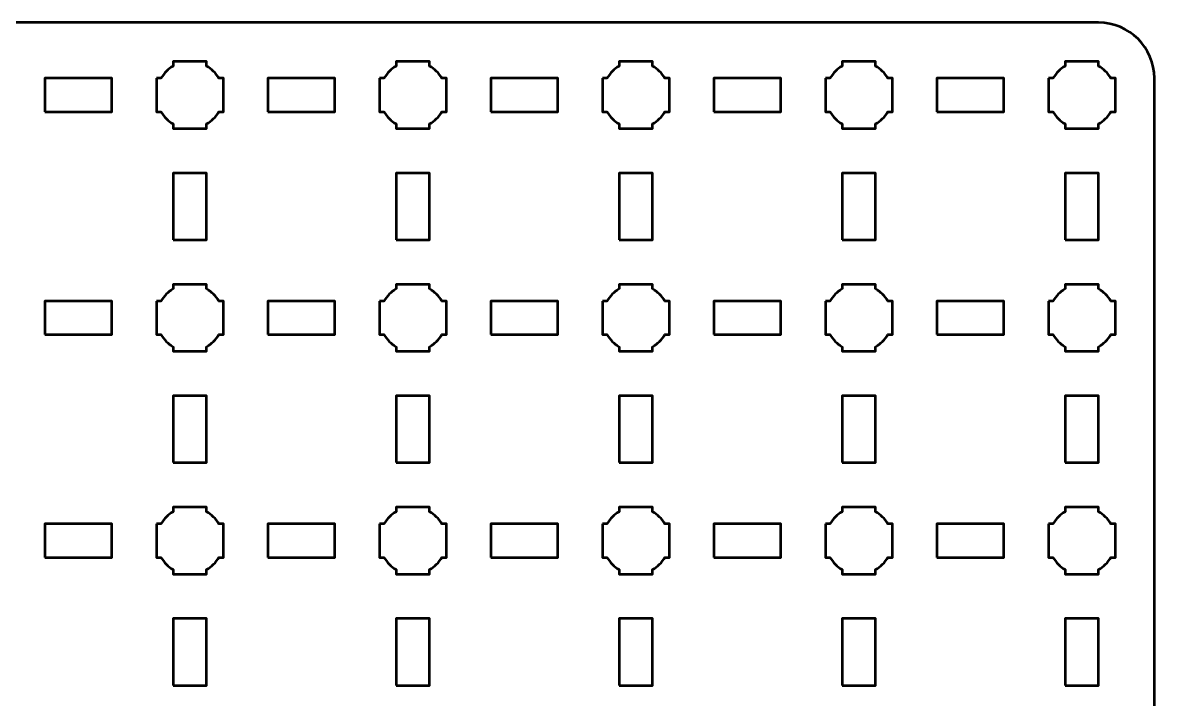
# Model space of a CAD drawing. Header units: centimetres. Extents: x -30.1 to 9.2, y -39.5 to 9.8.
# Drawn here: x -1 to 9.15, y 3.73 to 9.8 of the extents above; entities that cross this region are included whole.
import ezdxf

# ---------------------------------------------------------------- set-up
doc = ezdxf.new("R2010")
doc.units = ezdxf.units.CM
doc.header["$MEASUREMENT"] = 0
doc.layers.add('Layer 1', color=7, linetype='Continuous')

msp = doc.modelspace()

# ---------------------------------------------------------------- linework, layer by layer
at = {"layer": 'Layer 1', "lineweight": 53}
for points in [[(-0.8, 9), (-0.2, 9), (-0.2, 9.3), (-0.8, 9.3), (-0.8, 9)], [(1.2, 9), (1.8, 9), (1.8, 9.3), (1.2, 9.3), (1.2, 9)], [(3.2, 9), (3.8, 9), (3.8, 9.3), (3.2, 9.3), (3.2, 9)], [(5.2, 9), (5.8, 9), (5.8, 9.3), (5.2, 9.3), (5.2, 9)], [(7.2, 9), (7.8, 9), (7.8, 9.3), (7.2, 9.3), (7.2, 9)], [(0.35, 7.85), (0.65, 7.85), (0.65, 8.45), (0.35, 8.45), (0.35, 7.85)], [(2.35, 7.85), (2.65, 7.85), (2.65, 8.45), (2.35, 8.45), (2.35, 7.85)], [(4.35, 7.85), (4.65, 7.85), (4.65, 8.45), (4.35, 8.45), (4.35, 7.85)], [(6.35, 7.85), (6.65, 7.85), (6.65, 8.45), (6.35, 8.45), (6.35, 7.85)], [(8.35, 7.85), (8.65, 7.85), (8.65, 8.45), (8.35, 8.45), (8.35, 7.85)], [(-0.8, 7), (-0.2, 7), (-0.2, 7.3), (-0.8, 7.3), (-0.8, 7)], [(1.2, 7), (1.8, 7), (1.8, 7.3), (1.2, 7.3), (1.2, 7)], [(3.2, 7), (3.8, 7), (3.8, 7.3), (3.2, 7.3), (3.2, 7)], [(5.2, 7), (5.8, 7), (5.8, 7.3), (5.2, 7.3), (5.2, 7)], [(7.2, 7), (7.8, 7), (7.8, 7.3), (7.2, 7.3), (7.2, 7)], [(0.35, 5.85), (0.65, 5.85), (0.65, 6.45), (0.35, 6.45), (0.35, 5.85)], [(2.35, 5.85), (2.65, 5.85), (2.65, 6.45), (2.35, 6.45), (2.35, 5.85)], [(4.35, 5.85), (4.65, 5.85), (4.65, 6.45), (4.35, 6.45), (4.35, 5.85)], [(6.35, 5.85), (6.65, 5.85), (6.65, 6.45), (6.35, 6.45), (6.35, 5.85)], [(8.35, 5.85), (8.65, 5.85), (8.65, 6.45), (8.35, 6.45), (8.35, 5.85)], [(-0.8, 5), (-0.2, 5), (-0.2, 5.3), (-0.8, 5.3), (-0.8, 5)], [(1.2, 5), (1.8, 5), (1.8, 5.3), (1.2, 5.3), (1.2, 5)], [(3.2, 5), (3.8, 5), (3.8, 5.3), (3.2, 5.3), (3.2, 5)], [(5.2, 5), (5.8, 5), (5.8, 5.3), (5.2, 5.3), (5.2, 5)], [(7.2, 5), (7.8, 5), (7.8, 5.3), (7.2, 5.3), (7.2, 5)], [(0.35, 3.85), (0.65, 3.85), (0.65, 4.45), (0.35, 4.45), (0.35, 3.85)], [(2.35, 3.85), (2.65, 3.85), (2.65, 4.45), (2.35, 4.45), (2.35, 3.85)], [(4.35, 3.85), (4.65, 3.85), (4.65, 4.45), (4.35, 4.45), (4.35, 3.85)], [(6.35, 3.85), (6.65, 3.85), (6.65, 4.45), (6.35, 4.45), (6.35, 3.85)], [(8.35, 3.85), (8.65, 3.85), (8.65, 4.45), (8.35, 4.45), (8.35, 3.85)]]:
    msp.add_lwpolyline(points, close=True, dxfattribs=at)
for points, knots in [([(-30.15, -39), (-30.15, -39), (-30.15, 9.3), (-30.15, 9.3), (-30.15, 9.3), (-30.15, 9.57609), (-29.92609, 9.8), (-29.65, 9.8), (-29.65, 9.8), (-29.65, 9.8), (8.65, 9.8), (8.65, 9.8), (8.65, 9.8), (8.92609, 9.8), (9.15, 9.57609), (9.15, 9.3), (9.15, 9.3), (9.15, 9.3), (9.15, -39), (9.15, -39), (9.15, -39), (9.15, -39.27609), (8.92609, -39.5), (8.65, -39.5), (8.65, -39.5), (8.65, -39.5), (-29.65, -39.5), (-29.65, -39.5), (-29.65, -39.5), (-29.92609, -39.5), (-30.15, -39.27609), (-30.15, -39)], [0, 0, 0, 0, 0.125, 0.125, 0.125, 0.125, 0.25, 0.25, 0.25, 0.25, 0.375, 0.375, 0.375, 0.375, 0.5, 0.5, 0.5, 0.5, 0.625, 0.625, 0.625, 0.625, 0.75, 0.75, 0.75, 0.75, 0.875, 0.875, 0.875, 0.875, 1, 1, 1, 1]), ([(0.2, 9.3), (0.2, 9.3), (0.24015, 9.3), (0.24015, 9.3), (0.24015, 9.3), (0.2665, 9.34553), (0.30447, 9.3835), (0.35, 9.40985), (0.35, 9.40985), (0.35, 9.40985), (0.35, 9.45), (0.35, 9.45), (0.35, 9.45), (0.35, 9.45), (0.5, 9.45), (0.5, 9.45), (0.5, 9.45), (0.5, 9.45), (0.65, 9.45), (0.65, 9.45), (0.65, 9.45), (0.65, 9.45), (0.65, 9.40985), (0.65, 9.40985), (0.65, 9.40985), (0.69553, 9.3835), (0.7335, 9.34553), (0.75985, 9.3), (0.75985, 9.3), (0.75985, 9.3), (0.8, 9.3), (0.8, 9.3), (0.8, 9.3), (0.8, 9.3), (0.8, 9.15), (0.8, 9.15), (0.8, 9.15), (0.8, 9.15), (0.8, 9), (0.8, 9), (0.8, 9), (0.8, 9), (0.75985, 9), (0.75985, 9), (0.75985, 9), (0.7335, 8.95447), (0.69553, 8.9165), (0.65, 8.89015), (0.65, 8.89015), (0.65, 8.89015), (0.65, 8.85), (0.65, 8.85), (0.65, 8.85), (0.65, 8.85), (0.5, 8.85), (0.5, 8.85), (0.5, 8.85), (0.5, 8.85), (0.35, 8.85), (0.35, 8.85), (0.35, 8.85), (0.35, 8.85), (0.35, 8.89015), (0.35, 8.89015), (0.35, 8.89015), (0.30447, 8.9165), (0.2665, 8.95447), (0.24015, 9), (0.24015, 9), (0.24015, 9), (0.2, 9), (0.2, 9), (0.2, 9), (0.2, 9), (0.2, 9.15), (0.2, 9.15), (0.2, 9.15), (0.2, 9.15), (0.2, 9.3), (0.2, 9.3)], [0, 0, 0, 0, 0.05, 0.05, 0.05, 0.05, 0.1, 0.1, 0.1, 0.1, 0.15, 0.15, 0.15, 0.15, 0.2, 0.2, 0.2, 0.2, 0.25, 0.25, 0.25, 0.25, 0.3, 0.3, 0.3, 0.3, 0.35, 0.35, 0.35, 0.35, 0.4, 0.4, 0.4, 0.4, 0.45, 0.45, 0.45, 0.45, 0.5, 0.5, 0.5, 0.5, 0.55, 0.55, 0.55, 0.55, 0.6, 0.6, 0.6, 0.6, 0.65, 0.65, 0.65, 0.65, 0.7, 0.7, 0.7, 0.7, 0.75, 0.75, 0.75, 0.75, 0.8, 0.8, 0.8, 0.8, 0.85, 0.85, 0.85, 0.85, 0.9, 0.9, 0.9, 0.9, 0.95, 0.95, 0.95, 0.95, 1, 1, 1, 1]), ([(2.2, 9.3), (2.2, 9.3), (2.24015, 9.3), (2.24015, 9.3), (2.24015, 9.3), (2.2665, 9.34553), (2.30447, 9.3835), (2.35, 9.40985), (2.35, 9.40985), (2.35, 9.40985), (2.35, 9.45), (2.35, 9.45), (2.35, 9.45), (2.35, 9.45), (2.5, 9.45), (2.5, 9.45), (2.5, 9.45), (2.5, 9.45), (2.65, 9.45), (2.65, 9.45), (2.65, 9.45), (2.65, 9.45), (2.65, 9.40985), (2.65, 9.40985), (2.65, 9.40985), (2.69553, 9.3835), (2.7335, 9.34553), (2.75985, 9.3), (2.75985, 9.3), (2.75985, 9.3), (2.8, 9.3), (2.8, 9.3), (2.8, 9.3), (2.8, 9.3), (2.8, 9.15), (2.8, 9.15), (2.8, 9.15), (2.8, 9.15), (2.8, 9), (2.8, 9), (2.8, 9), (2.8, 9), (2.75985, 9), (2.75985, 9), (2.75985, 9), (2.7335, 8.95447), (2.69553, 8.9165), (2.65, 8.89015), (2.65, 8.89015), (2.65, 8.89015), (2.65, 8.85), (2.65, 8.85), (2.65, 8.85), (2.65, 8.85), (2.5, 8.85), (2.5, 8.85), (2.5, 8.85), (2.5, 8.85), (2.35, 8.85), (2.35, 8.85), (2.35, 8.85), (2.35, 8.85), (2.35, 8.89015), (2.35, 8.89015), (2.35, 8.89015), (2.30447, 8.9165), (2.2665, 8.95447), (2.24015, 9), (2.24015, 9), (2.24015, 9), (2.2, 9), (2.2, 9), (2.2, 9), (2.2, 9), (2.2, 9.15), (2.2, 9.15), (2.2, 9.15), (2.2, 9.15), (2.2, 9.3), (2.2, 9.3)], [0, 0, 0, 0, 0.05, 0.05, 0.05, 0.05, 0.1, 0.1, 0.1, 0.1, 0.15, 0.15, 0.15, 0.15, 0.2, 0.2, 0.2, 0.2, 0.25, 0.25, 0.25, 0.25, 0.3, 0.3, 0.3, 0.3, 0.35, 0.35, 0.35, 0.35, 0.4, 0.4, 0.4, 0.4, 0.45, 0.45, 0.45, 0.45, 0.5, 0.5, 0.5, 0.5, 0.55, 0.55, 0.55, 0.55, 0.6, 0.6, 0.6, 0.6, 0.65, 0.65, 0.65, 0.65, 0.7, 0.7, 0.7, 0.7, 0.75, 0.75, 0.75, 0.75, 0.8, 0.8, 0.8, 0.8, 0.85, 0.85, 0.85, 0.85, 0.9, 0.9, 0.9, 0.9, 0.95, 0.95, 0.95, 0.95, 1, 1, 1, 1]), ([(4.2, 9.3), (4.2, 9.3), (4.24015, 9.3), (4.24015, 9.3), (4.24015, 9.3), (4.2665, 9.34553), (4.30447, 9.3835), (4.35, 9.40985), (4.35, 9.40985), (4.35, 9.40985), (4.35, 9.45), (4.35, 9.45), (4.35, 9.45), (4.35, 9.45), (4.5, 9.45), (4.5, 9.45), (4.5, 9.45), (4.5, 9.45), (4.65, 9.45), (4.65, 9.45), (4.65, 9.45), (4.65, 9.45), (4.65, 9.40985), (4.65, 9.40985), (4.65, 9.40985), (4.69553, 9.3835), (4.7335, 9.34553), (4.75985, 9.3), (4.75985, 9.3), (4.75985, 9.3), (4.8, 9.3), (4.8, 9.3), (4.8, 9.3), (4.8, 9.3), (4.8, 9.15), (4.8, 9.15), (4.8, 9.15), (4.8, 9.15), (4.8, 9), (4.8, 9), (4.8, 9), (4.8, 9), (4.75985, 9), (4.75985, 9), (4.75985, 9), (4.7335, 8.95447), (4.69553, 8.9165), (4.65, 8.89015), (4.65, 8.89015), (4.65, 8.89015), (4.65, 8.85), (4.65, 8.85), (4.65, 8.85), (4.65, 8.85), (4.5, 8.85), (4.5, 8.85), (4.5, 8.85), (4.5, 8.85), (4.35, 8.85), (4.35, 8.85), (4.35, 8.85), (4.35, 8.85), (4.35, 8.89015), (4.35, 8.89015), (4.35, 8.89015), (4.30447, 8.9165), (4.2665, 8.95447), (4.24015, 9), (4.24015, 9), (4.24015, 9), (4.2, 9), (4.2, 9), (4.2, 9), (4.2, 9), (4.2, 9.15), (4.2, 9.15), (4.2, 9.15), (4.2, 9.15), (4.2, 9.3), (4.2, 9.3)], [0, 0, 0, 0, 0.05, 0.05, 0.05, 0.05, 0.1, 0.1, 0.1, 0.1, 0.15, 0.15, 0.15, 0.15, 0.2, 0.2, 0.2, 0.2, 0.25, 0.25, 0.25, 0.25, 0.3, 0.3, 0.3, 0.3, 0.35, 0.35, 0.35, 0.35, 0.4, 0.4, 0.4, 0.4, 0.45, 0.45, 0.45, 0.45, 0.5, 0.5, 0.5, 0.5, 0.55, 0.55, 0.55, 0.55, 0.6, 0.6, 0.6, 0.6, 0.65, 0.65, 0.65, 0.65, 0.7, 0.7, 0.7, 0.7, 0.75, 0.75, 0.75, 0.75, 0.8, 0.8, 0.8, 0.8, 0.85, 0.85, 0.85, 0.85, 0.9, 0.9, 0.9, 0.9, 0.95, 0.95, 0.95, 0.95, 1, 1, 1, 1]), ([(6.2, 9.3), (6.2, 9.3), (6.24015, 9.3), (6.24015, 9.3), (6.24015, 9.3), (6.2665, 9.34553), (6.30447, 9.3835), (6.35, 9.40985), (6.35, 9.40985), (6.35, 9.40985), (6.35, 9.45), (6.35, 9.45), (6.35, 9.45), (6.35, 9.45), (6.5, 9.45), (6.5, 9.45), (6.5, 9.45), (6.5, 9.45), (6.65, 9.45), (6.65, 9.45), (6.65, 9.45), (6.65, 9.45), (6.65, 9.40985), (6.65, 9.40985), (6.65, 9.40985), (6.69553, 9.3835), (6.7335, 9.34553), (6.75985, 9.3), (6.75985, 9.3), (6.75985, 9.3), (6.8, 9.3), (6.8, 9.3), (6.8, 9.3), (6.8, 9.3), (6.8, 9.15), (6.8, 9.15), (6.8, 9.15), (6.8, 9.15), (6.8, 9), (6.8, 9), (6.8, 9), (6.8, 9), (6.75985, 9), (6.75985, 9), (6.75985, 9), (6.7335, 8.95447), (6.69553, 8.9165), (6.65, 8.89015), (6.65, 8.89015), (6.65, 8.89015), (6.65, 8.85), (6.65, 8.85), (6.65, 8.85), (6.65, 8.85), (6.5, 8.85), (6.5, 8.85), (6.5, 8.85), (6.5, 8.85), (6.35, 8.85), (6.35, 8.85), (6.35, 8.85), (6.35, 8.85), (6.35, 8.89015), (6.35, 8.89015), (6.35, 8.89015), (6.30447, 8.9165), (6.2665, 8.95447), (6.24015, 9), (6.24015, 9), (6.24015, 9), (6.2, 9), (6.2, 9), (6.2, 9), (6.2, 9), (6.2, 9.15), (6.2, 9.15), (6.2, 9.15), (6.2, 9.15), (6.2, 9.3), (6.2, 9.3)], [0, 0, 0, 0, 0.05, 0.05, 0.05, 0.05, 0.1, 0.1, 0.1, 0.1, 0.15, 0.15, 0.15, 0.15, 0.2, 0.2, 0.2, 0.2, 0.25, 0.25, 0.25, 0.25, 0.3, 0.3, 0.3, 0.3, 0.35, 0.35, 0.35, 0.35, 0.4, 0.4, 0.4, 0.4, 0.45, 0.45, 0.45, 0.45, 0.5, 0.5, 0.5, 0.5, 0.55, 0.55, 0.55, 0.55, 0.6, 0.6, 0.6, 0.6, 0.65, 0.65, 0.65, 0.65, 0.7, 0.7, 0.7, 0.7, 0.75, 0.75, 0.75, 0.75, 0.8, 0.8, 0.8, 0.8, 0.85, 0.85, 0.85, 0.85, 0.9, 0.9, 0.9, 0.9, 0.95, 0.95, 0.95, 0.95, 1, 1, 1, 1]), ([(8.2, 9.3), (8.2, 9.3), (8.24015, 9.3), (8.24015, 9.3), (8.24015, 9.3), (8.2665, 9.34553), (8.30447, 9.3835), (8.35, 9.40985), (8.35, 9.40985), (8.35, 9.40985), (8.35, 9.45), (8.35, 9.45), (8.35, 9.45), (8.35, 9.45), (8.5, 9.45), (8.5, 9.45), (8.5, 9.45), (8.5, 9.45), (8.65, 9.45), (8.65, 9.45), (8.65, 9.45), (8.65, 9.45), (8.65, 9.40985), (8.65, 9.40985), (8.65, 9.40985), (8.69553, 9.3835), (8.7335, 9.34553), (8.75985, 9.3), (8.75985, 9.3), (8.75985, 9.3), (8.8, 9.3), (8.8, 9.3), (8.8, 9.3), (8.8, 9.3), (8.8, 9.15), (8.8, 9.15), (8.8, 9.15), (8.8, 9.15), (8.8, 9), (8.8, 9), (8.8, 9), (8.8, 9), (8.75985, 9), (8.75985, 9), (8.75985, 9), (8.7335, 8.95447), (8.69553, 8.9165), (8.65, 8.89015), (8.65, 8.89015), (8.65, 8.89015), (8.65, 8.85), (8.65, 8.85), (8.65, 8.85), (8.65, 8.85), (8.5, 8.85), (8.5, 8.85), (8.5, 8.85), (8.5, 8.85), (8.35, 8.85), (8.35, 8.85), (8.35, 8.85), (8.35, 8.85), (8.35, 8.89015), (8.35, 8.89015), (8.35, 8.89015), (8.30447, 8.9165), (8.2665, 8.95447), (8.24015, 9), (8.24015, 9), (8.24015, 9), (8.2, 9), (8.2, 9), (8.2, 9), (8.2, 9), (8.2, 9.15), (8.2, 9.15), (8.2, 9.15), (8.2, 9.15), (8.2, 9.3), (8.2, 9.3)], [0, 0, 0, 0, 0.05, 0.05, 0.05, 0.05, 0.1, 0.1, 0.1, 0.1, 0.15, 0.15, 0.15, 0.15, 0.2, 0.2, 0.2, 0.2, 0.25, 0.25, 0.25, 0.25, 0.3, 0.3, 0.3, 0.3, 0.35, 0.35, 0.35, 0.35, 0.4, 0.4, 0.4, 0.4, 0.45, 0.45, 0.45, 0.45, 0.5, 0.5, 0.5, 0.5, 0.55, 0.55, 0.55, 0.55, 0.6, 0.6, 0.6, 0.6, 0.65, 0.65, 0.65, 0.65, 0.7, 0.7, 0.7, 0.7, 0.75, 0.75, 0.75, 0.75, 0.8, 0.8, 0.8, 0.8, 0.85, 0.85, 0.85, 0.85, 0.9, 0.9, 0.9, 0.9, 0.95, 0.95, 0.95, 0.95, 1, 1, 1, 1]), ([(0.2, 7.3), (0.2, 7.3), (0.24015, 7.3), (0.24015, 7.3), (0.24015, 7.3), (0.2665, 7.34553), (0.30447, 7.3835), (0.35, 7.40985), (0.35, 7.40985), (0.35, 7.40985), (0.35, 7.45), (0.35, 7.45), (0.35, 7.45), (0.35, 7.45), (0.5, 7.45), (0.5, 7.45), (0.5, 7.45), (0.5, 7.45), (0.65, 7.45), (0.65, 7.45), (0.65, 7.45), (0.65, 7.45), (0.65, 7.40985), (0.65, 7.40985), (0.65, 7.40985), (0.69553, 7.3835), (0.7335, 7.34553), (0.75985, 7.3), (0.75985, 7.3), (0.75985, 7.3), (0.8, 7.3), (0.8, 7.3), (0.8, 7.3), (0.8, 7.3), (0.8, 7.15), (0.8, 7.15), (0.8, 7.15), (0.8, 7.15), (0.8, 7), (0.8, 7), (0.8, 7), (0.8, 7), (0.75985, 7), (0.75985, 7), (0.75985, 7), (0.7335, 6.95447), (0.69553, 6.9165), (0.65, 6.89015), (0.65, 6.89015), (0.65, 6.89015), (0.65, 6.85), (0.65, 6.85), (0.65, 6.85), (0.65, 6.85), (0.5, 6.85), (0.5, 6.85), (0.5, 6.85), (0.5, 6.85), (0.35, 6.85), (0.35, 6.85), (0.35, 6.85), (0.35, 6.85), (0.35, 6.89015), (0.35, 6.89015), (0.35, 6.89015), (0.30447, 6.9165), (0.2665, 6.95447), (0.24015, 7), (0.24015, 7), (0.24015, 7), (0.2, 7), (0.2, 7), (0.2, 7), (0.2, 7), (0.2, 7.15), (0.2, 7.15), (0.2, 7.15), (0.2, 7.15), (0.2, 7.3), (0.2, 7.3)], [0, 0, 0, 0, 0.05, 0.05, 0.05, 0.05, 0.1, 0.1, 0.1, 0.1, 0.15, 0.15, 0.15, 0.15, 0.2, 0.2, 0.2, 0.2, 0.25, 0.25, 0.25, 0.25, 0.3, 0.3, 0.3, 0.3, 0.35, 0.35, 0.35, 0.35, 0.4, 0.4, 0.4, 0.4, 0.45, 0.45, 0.45, 0.45, 0.5, 0.5, 0.5, 0.5, 0.55, 0.55, 0.55, 0.55, 0.6, 0.6, 0.6, 0.6, 0.65, 0.65, 0.65, 0.65, 0.7, 0.7, 0.7, 0.7, 0.75, 0.75, 0.75, 0.75, 0.8, 0.8, 0.8, 0.8, 0.85, 0.85, 0.85, 0.85, 0.9, 0.9, 0.9, 0.9, 0.95, 0.95, 0.95, 0.95, 1, 1, 1, 1]), ([(2.2, 7.3), (2.2, 7.3), (2.24015, 7.3), (2.24015, 7.3), (2.24015, 7.3), (2.2665, 7.34553), (2.30447, 7.3835), (2.35, 7.40985), (2.35, 7.40985), (2.35, 7.40985), (2.35, 7.45), (2.35, 7.45), (2.35, 7.45), (2.35, 7.45), (2.5, 7.45), (2.5, 7.45), (2.5, 7.45), (2.5, 7.45), (2.65, 7.45), (2.65, 7.45), (2.65, 7.45), (2.65, 7.45), (2.65, 7.40985), (2.65, 7.40985), (2.65, 7.40985), (2.69553, 7.3835), (2.7335, 7.34553), (2.75985, 7.3), (2.75985, 7.3), (2.75985, 7.3), (2.8, 7.3), (2.8, 7.3), (2.8, 7.3), (2.8, 7.3), (2.8, 7.15), (2.8, 7.15), (2.8, 7.15), (2.8, 7.15), (2.8, 7), (2.8, 7), (2.8, 7), (2.8, 7), (2.75985, 7), (2.75985, 7), (2.75985, 7), (2.7335, 6.95447), (2.69553, 6.9165), (2.65, 6.89015), (2.65, 6.89015), (2.65, 6.89015), (2.65, 6.85), (2.65, 6.85), (2.65, 6.85), (2.65, 6.85), (2.5, 6.85), (2.5, 6.85), (2.5, 6.85), (2.5, 6.85), (2.35, 6.85), (2.35, 6.85), (2.35, 6.85), (2.35, 6.85), (2.35, 6.89015), (2.35, 6.89015), (2.35, 6.89015), (2.30447, 6.9165), (2.2665, 6.95447), (2.24015, 7), (2.24015, 7), (2.24015, 7), (2.2, 7), (2.2, 7), (2.2, 7), (2.2, 7), (2.2, 7.15), (2.2, 7.15), (2.2, 7.15), (2.2, 7.15), (2.2, 7.3), (2.2, 7.3)], [0, 0, 0, 0, 0.05, 0.05, 0.05, 0.05, 0.1, 0.1, 0.1, 0.1, 0.15, 0.15, 0.15, 0.15, 0.2, 0.2, 0.2, 0.2, 0.25, 0.25, 0.25, 0.25, 0.3, 0.3, 0.3, 0.3, 0.35, 0.35, 0.35, 0.35, 0.4, 0.4, 0.4, 0.4, 0.45, 0.45, 0.45, 0.45, 0.5, 0.5, 0.5, 0.5, 0.55, 0.55, 0.55, 0.55, 0.6, 0.6, 0.6, 0.6, 0.65, 0.65, 0.65, 0.65, 0.7, 0.7, 0.7, 0.7, 0.75, 0.75, 0.75, 0.75, 0.8, 0.8, 0.8, 0.8, 0.85, 0.85, 0.85, 0.85, 0.9, 0.9, 0.9, 0.9, 0.95, 0.95, 0.95, 0.95, 1, 1, 1, 1]), ([(4.2, 7.3), (4.2, 7.3), (4.24015, 7.3), (4.24015, 7.3), (4.24015, 7.3), (4.2665, 7.34553), (4.30447, 7.3835), (4.35, 7.40985), (4.35, 7.40985), (4.35, 7.40985), (4.35, 7.45), (4.35, 7.45), (4.35, 7.45), (4.35, 7.45), (4.5, 7.45), (4.5, 7.45), (4.5, 7.45), (4.5, 7.45), (4.65, 7.45), (4.65, 7.45), (4.65, 7.45), (4.65, 7.45), (4.65, 7.40985), (4.65, 7.40985), (4.65, 7.40985), (4.69553, 7.3835), (4.7335, 7.34553), (4.75985, 7.3), (4.75985, 7.3), (4.75985, 7.3), (4.8, 7.3), (4.8, 7.3), (4.8, 7.3), (4.8, 7.3), (4.8, 7.15), (4.8, 7.15), (4.8, 7.15), (4.8, 7.15), (4.8, 7), (4.8, 7), (4.8, 7), (4.8, 7), (4.75985, 7), (4.75985, 7), (4.75985, 7), (4.7335, 6.95447), (4.69553, 6.9165), (4.65, 6.89015), (4.65, 6.89015), (4.65, 6.89015), (4.65, 6.85), (4.65, 6.85), (4.65, 6.85), (4.65, 6.85), (4.5, 6.85), (4.5, 6.85), (4.5, 6.85), (4.5, 6.85), (4.35, 6.85), (4.35, 6.85), (4.35, 6.85), (4.35, 6.85), (4.35, 6.89015), (4.35, 6.89015), (4.35, 6.89015), (4.30447, 6.9165), (4.2665, 6.95447), (4.24015, 7), (4.24015, 7), (4.24015, 7), (4.2, 7), (4.2, 7), (4.2, 7), (4.2, 7), (4.2, 7.15), (4.2, 7.15), (4.2, 7.15), (4.2, 7.15), (4.2, 7.3), (4.2, 7.3)], [0, 0, 0, 0, 0.05, 0.05, 0.05, 0.05, 0.1, 0.1, 0.1, 0.1, 0.15, 0.15, 0.15, 0.15, 0.2, 0.2, 0.2, 0.2, 0.25, 0.25, 0.25, 0.25, 0.3, 0.3, 0.3, 0.3, 0.35, 0.35, 0.35, 0.35, 0.4, 0.4, 0.4, 0.4, 0.45, 0.45, 0.45, 0.45, 0.5, 0.5, 0.5, 0.5, 0.55, 0.55, 0.55, 0.55, 0.6, 0.6, 0.6, 0.6, 0.65, 0.65, 0.65, 0.65, 0.7, 0.7, 0.7, 0.7, 0.75, 0.75, 0.75, 0.75, 0.8, 0.8, 0.8, 0.8, 0.85, 0.85, 0.85, 0.85, 0.9, 0.9, 0.9, 0.9, 0.95, 0.95, 0.95, 0.95, 1, 1, 1, 1]), ([(6.2, 7.3), (6.2, 7.3), (6.24015, 7.3), (6.24015, 7.3), (6.24015, 7.3), (6.2665, 7.34553), (6.30447, 7.3835), (6.35, 7.40985), (6.35, 7.40985), (6.35, 7.40985), (6.35, 7.45), (6.35, 7.45), (6.35, 7.45), (6.35, 7.45), (6.5, 7.45), (6.5, 7.45), (6.5, 7.45), (6.5, 7.45), (6.65, 7.45), (6.65, 7.45), (6.65, 7.45), (6.65, 7.45), (6.65, 7.40985), (6.65, 7.40985), (6.65, 7.40985), (6.69553, 7.3835), (6.7335, 7.34553), (6.75985, 7.3), (6.75985, 7.3), (6.75985, 7.3), (6.8, 7.3), (6.8, 7.3), (6.8, 7.3), (6.8, 7.3), (6.8, 7.15), (6.8, 7.15), (6.8, 7.15), (6.8, 7.15), (6.8, 7), (6.8, 7), (6.8, 7), (6.8, 7), (6.75985, 7), (6.75985, 7), (6.75985, 7), (6.7335, 6.95447), (6.69553, 6.9165), (6.65, 6.89015), (6.65, 6.89015), (6.65, 6.89015), (6.65, 6.85), (6.65, 6.85), (6.65, 6.85), (6.65, 6.85), (6.5, 6.85), (6.5, 6.85), (6.5, 6.85), (6.5, 6.85), (6.35, 6.85), (6.35, 6.85), (6.35, 6.85), (6.35, 6.85), (6.35, 6.89015), (6.35, 6.89015), (6.35, 6.89015), (6.30447, 6.9165), (6.2665, 6.95447), (6.24015, 7), (6.24015, 7), (6.24015, 7), (6.2, 7), (6.2, 7), (6.2, 7), (6.2, 7), (6.2, 7.15), (6.2, 7.15), (6.2, 7.15), (6.2, 7.15), (6.2, 7.3), (6.2, 7.3)], [0, 0, 0, 0, 0.05, 0.05, 0.05, 0.05, 0.1, 0.1, 0.1, 0.1, 0.15, 0.15, 0.15, 0.15, 0.2, 0.2, 0.2, 0.2, 0.25, 0.25, 0.25, 0.25, 0.3, 0.3, 0.3, 0.3, 0.35, 0.35, 0.35, 0.35, 0.4, 0.4, 0.4, 0.4, 0.45, 0.45, 0.45, 0.45, 0.5, 0.5, 0.5, 0.5, 0.55, 0.55, 0.55, 0.55, 0.6, 0.6, 0.6, 0.6, 0.65, 0.65, 0.65, 0.65, 0.7, 0.7, 0.7, 0.7, 0.75, 0.75, 0.75, 0.75, 0.8, 0.8, 0.8, 0.8, 0.85, 0.85, 0.85, 0.85, 0.9, 0.9, 0.9, 0.9, 0.95, 0.95, 0.95, 0.95, 1, 1, 1, 1]), ([(8.2, 7.3), (8.2, 7.3), (8.24015, 7.3), (8.24015, 7.3), (8.24015, 7.3), (8.2665, 7.34553), (8.30447, 7.3835), (8.35, 7.40985), (8.35, 7.40985), (8.35, 7.40985), (8.35, 7.45), (8.35, 7.45), (8.35, 7.45), (8.35, 7.45), (8.5, 7.45), (8.5, 7.45), (8.5, 7.45), (8.5, 7.45), (8.65, 7.45), (8.65, 7.45), (8.65, 7.45), (8.65, 7.45), (8.65, 7.40985), (8.65, 7.40985), (8.65, 7.40985), (8.69553, 7.3835), (8.7335, 7.34553), (8.75985, 7.3), (8.75985, 7.3), (8.75985, 7.3), (8.8, 7.3), (8.8, 7.3), (8.8, 7.3), (8.8, 7.3), (8.8, 7.15), (8.8, 7.15), (8.8, 7.15), (8.8, 7.15), (8.8, 7), (8.8, 7), (8.8, 7), (8.8, 7), (8.75985, 7), (8.75985, 7), (8.75985, 7), (8.7335, 6.95447), (8.69553, 6.9165), (8.65, 6.89015), (8.65, 6.89015), (8.65, 6.89015), (8.65, 6.85), (8.65, 6.85), (8.65, 6.85), (8.65, 6.85), (8.5, 6.85), (8.5, 6.85), (8.5, 6.85), (8.5, 6.85), (8.35, 6.85), (8.35, 6.85), (8.35, 6.85), (8.35, 6.85), (8.35, 6.89015), (8.35, 6.89015), (8.35, 6.89015), (8.30447, 6.9165), (8.2665, 6.95447), (8.24015, 7), (8.24015, 7), (8.24015, 7), (8.2, 7), (8.2, 7), (8.2, 7), (8.2, 7), (8.2, 7.15), (8.2, 7.15), (8.2, 7.15), (8.2, 7.15), (8.2, 7.3), (8.2, 7.3)], [0, 0, 0, 0, 0.05, 0.05, 0.05, 0.05, 0.1, 0.1, 0.1, 0.1, 0.15, 0.15, 0.15, 0.15, 0.2, 0.2, 0.2, 0.2, 0.25, 0.25, 0.25, 0.25, 0.3, 0.3, 0.3, 0.3, 0.35, 0.35, 0.35, 0.35, 0.4, 0.4, 0.4, 0.4, 0.45, 0.45, 0.45, 0.45, 0.5, 0.5, 0.5, 0.5, 0.55, 0.55, 0.55, 0.55, 0.6, 0.6, 0.6, 0.6, 0.65, 0.65, 0.65, 0.65, 0.7, 0.7, 0.7, 0.7, 0.75, 0.75, 0.75, 0.75, 0.8, 0.8, 0.8, 0.8, 0.85, 0.85, 0.85, 0.85, 0.9, 0.9, 0.9, 0.9, 0.95, 0.95, 0.95, 0.95, 1, 1, 1, 1]), ([(0.2, 5.3), (0.2, 5.3), (0.24015, 5.3), (0.24015, 5.3), (0.24015, 5.3), (0.2665, 5.34553), (0.30447, 5.3835), (0.35, 5.40985), (0.35, 5.40985), (0.35, 5.40985), (0.35, 5.45), (0.35, 5.45), (0.35, 5.45), (0.35, 5.45), (0.5, 5.45), (0.5, 5.45), (0.5, 5.45), (0.5, 5.45), (0.65, 5.45), (0.65, 5.45), (0.65, 5.45), (0.65, 5.45), (0.65, 5.40985), (0.65, 5.40985), (0.65, 5.40985), (0.69553, 5.3835), (0.7335, 5.34553), (0.75985, 5.3), (0.75985, 5.3), (0.75985, 5.3), (0.8, 5.3), (0.8, 5.3), (0.8, 5.3), (0.8, 5.3), (0.8, 5.15), (0.8, 5.15), (0.8, 5.15), (0.8, 5.15), (0.8, 5), (0.8, 5), (0.8, 5), (0.8, 5), (0.75985, 5), (0.75985, 5), (0.75985, 5), (0.7335, 4.95447), (0.69553, 4.9165), (0.65, 4.89015), (0.65, 4.89015), (0.65, 4.89015), (0.65, 4.85), (0.65, 4.85), (0.65, 4.85), (0.65, 4.85), (0.5, 4.85), (0.5, 4.85), (0.5, 4.85), (0.5, 4.85), (0.35, 4.85), (0.35, 4.85), (0.35, 4.85), (0.35, 4.85), (0.35, 4.89015), (0.35, 4.89015), (0.35, 4.89015), (0.30447, 4.9165), (0.2665, 4.95447), (0.24015, 5), (0.24015, 5), (0.24015, 5), (0.2, 5), (0.2, 5), (0.2, 5), (0.2, 5), (0.2, 5.15), (0.2, 5.15), (0.2, 5.15), (0.2, 5.15), (0.2, 5.3), (0.2, 5.3)], [0, 0, 0, 0, 0.05, 0.05, 0.05, 0.05, 0.1, 0.1, 0.1, 0.1, 0.15, 0.15, 0.15, 0.15, 0.2, 0.2, 0.2, 0.2, 0.25, 0.25, 0.25, 0.25, 0.3, 0.3, 0.3, 0.3, 0.35, 0.35, 0.35, 0.35, 0.4, 0.4, 0.4, 0.4, 0.45, 0.45, 0.45, 0.45, 0.5, 0.5, 0.5, 0.5, 0.55, 0.55, 0.55, 0.55, 0.6, 0.6, 0.6, 0.6, 0.65, 0.65, 0.65, 0.65, 0.7, 0.7, 0.7, 0.7, 0.75, 0.75, 0.75, 0.75, 0.8, 0.8, 0.8, 0.8, 0.85, 0.85, 0.85, 0.85, 0.9, 0.9, 0.9, 0.9, 0.95, 0.95, 0.95, 0.95, 1, 1, 1, 1]), ([(2.2, 5.3), (2.2, 5.3), (2.24015, 5.3), (2.24015, 5.3), (2.24015, 5.3), (2.2665, 5.34553), (2.30447, 5.3835), (2.35, 5.40985), (2.35, 5.40985), (2.35, 5.40985), (2.35, 5.45), (2.35, 5.45), (2.35, 5.45), (2.35, 5.45), (2.5, 5.45), (2.5, 5.45), (2.5, 5.45), (2.5, 5.45), (2.65, 5.45), (2.65, 5.45), (2.65, 5.45), (2.65, 5.45), (2.65, 5.40985), (2.65, 5.40985), (2.65, 5.40985), (2.69553, 5.3835), (2.7335, 5.34553), (2.75985, 5.3), (2.75985, 5.3), (2.75985, 5.3), (2.8, 5.3), (2.8, 5.3), (2.8, 5.3), (2.8, 5.3), (2.8, 5.15), (2.8, 5.15), (2.8, 5.15), (2.8, 5.15), (2.8, 5), (2.8, 5), (2.8, 5), (2.8, 5), (2.75985, 5), (2.75985, 5), (2.75985, 5), (2.7335, 4.95447), (2.69553, 4.9165), (2.65, 4.89015), (2.65, 4.89015), (2.65, 4.89015), (2.65, 4.85), (2.65, 4.85), (2.65, 4.85), (2.65, 4.85), (2.5, 4.85), (2.5, 4.85), (2.5, 4.85), (2.5, 4.85), (2.35, 4.85), (2.35, 4.85), (2.35, 4.85), (2.35, 4.85), (2.35, 4.89015), (2.35, 4.89015), (2.35, 4.89015), (2.30447, 4.9165), (2.2665, 4.95447), (2.24015, 5), (2.24015, 5), (2.24015, 5), (2.2, 5), (2.2, 5), (2.2, 5), (2.2, 5), (2.2, 5.15), (2.2, 5.15), (2.2, 5.15), (2.2, 5.15), (2.2, 5.3), (2.2, 5.3)], [0, 0, 0, 0, 0.05, 0.05, 0.05, 0.05, 0.1, 0.1, 0.1, 0.1, 0.15, 0.15, 0.15, 0.15, 0.2, 0.2, 0.2, 0.2, 0.25, 0.25, 0.25, 0.25, 0.3, 0.3, 0.3, 0.3, 0.35, 0.35, 0.35, 0.35, 0.4, 0.4, 0.4, 0.4, 0.45, 0.45, 0.45, 0.45, 0.5, 0.5, 0.5, 0.5, 0.55, 0.55, 0.55, 0.55, 0.6, 0.6, 0.6, 0.6, 0.65, 0.65, 0.65, 0.65, 0.7, 0.7, 0.7, 0.7, 0.75, 0.75, 0.75, 0.75, 0.8, 0.8, 0.8, 0.8, 0.85, 0.85, 0.85, 0.85, 0.9, 0.9, 0.9, 0.9, 0.95, 0.95, 0.95, 0.95, 1, 1, 1, 1]), ([(4.2, 5.3), (4.2, 5.3), (4.24015, 5.3), (4.24015, 5.3), (4.24015, 5.3), (4.2665, 5.34553), (4.30447, 5.3835), (4.35, 5.40985), (4.35, 5.40985), (4.35, 5.40985), (4.35, 5.45), (4.35, 5.45), (4.35, 5.45), (4.35, 5.45), (4.5, 5.45), (4.5, 5.45), (4.5, 5.45), (4.5, 5.45), (4.65, 5.45), (4.65, 5.45), (4.65, 5.45), (4.65, 5.45), (4.65, 5.40985), (4.65, 5.40985), (4.65, 5.40985), (4.69553, 5.3835), (4.7335, 5.34553), (4.75985, 5.3), (4.75985, 5.3), (4.75985, 5.3), (4.8, 5.3), (4.8, 5.3), (4.8, 5.3), (4.8, 5.3), (4.8, 5.15), (4.8, 5.15), (4.8, 5.15), (4.8, 5.15), (4.8, 5), (4.8, 5), (4.8, 5), (4.8, 5), (4.75985, 5), (4.75985, 5), (4.75985, 5), (4.7335, 4.95447), (4.69553, 4.9165), (4.65, 4.89015), (4.65, 4.89015), (4.65, 4.89015), (4.65, 4.85), (4.65, 4.85), (4.65, 4.85), (4.65, 4.85), (4.5, 4.85), (4.5, 4.85), (4.5, 4.85), (4.5, 4.85), (4.35, 4.85), (4.35, 4.85), (4.35, 4.85), (4.35, 4.85), (4.35, 4.89015), (4.35, 4.89015), (4.35, 4.89015), (4.30447, 4.9165), (4.2665, 4.95447), (4.24015, 5), (4.24015, 5), (4.24015, 5), (4.2, 5), (4.2, 5), (4.2, 5), (4.2, 5), (4.2, 5.15), (4.2, 5.15), (4.2, 5.15), (4.2, 5.15), (4.2, 5.3), (4.2, 5.3)], [0, 0, 0, 0, 0.05, 0.05, 0.05, 0.05, 0.1, 0.1, 0.1, 0.1, 0.15, 0.15, 0.15, 0.15, 0.2, 0.2, 0.2, 0.2, 0.25, 0.25, 0.25, 0.25, 0.3, 0.3, 0.3, 0.3, 0.35, 0.35, 0.35, 0.35, 0.4, 0.4, 0.4, 0.4, 0.45, 0.45, 0.45, 0.45, 0.5, 0.5, 0.5, 0.5, 0.55, 0.55, 0.55, 0.55, 0.6, 0.6, 0.6, 0.6, 0.65, 0.65, 0.65, 0.65, 0.7, 0.7, 0.7, 0.7, 0.75, 0.75, 0.75, 0.75, 0.8, 0.8, 0.8, 0.8, 0.85, 0.85, 0.85, 0.85, 0.9, 0.9, 0.9, 0.9, 0.95, 0.95, 0.95, 0.95, 1, 1, 1, 1]), ([(6.2, 5.3), (6.2, 5.3), (6.24015, 5.3), (6.24015, 5.3), (6.24015, 5.3), (6.2665, 5.34553), (6.30447, 5.3835), (6.35, 5.40985), (6.35, 5.40985), (6.35, 5.40985), (6.35, 5.45), (6.35, 5.45), (6.35, 5.45), (6.35, 5.45), (6.5, 5.45), (6.5, 5.45), (6.5, 5.45), (6.5, 5.45), (6.65, 5.45), (6.65, 5.45), (6.65, 5.45), (6.65, 5.45), (6.65, 5.40985), (6.65, 5.40985), (6.65, 5.40985), (6.69553, 5.3835), (6.7335, 5.34553), (6.75985, 5.3), (6.75985, 5.3), (6.75985, 5.3), (6.8, 5.3), (6.8, 5.3), (6.8, 5.3), (6.8, 5.3), (6.8, 5.15), (6.8, 5.15), (6.8, 5.15), (6.8, 5.15), (6.8, 5), (6.8, 5), (6.8, 5), (6.8, 5), (6.75985, 5), (6.75985, 5), (6.75985, 5), (6.7335, 4.95447), (6.69553, 4.9165), (6.65, 4.89015), (6.65, 4.89015), (6.65, 4.89015), (6.65, 4.85), (6.65, 4.85), (6.65, 4.85), (6.65, 4.85), (6.5, 4.85), (6.5, 4.85), (6.5, 4.85), (6.5, 4.85), (6.35, 4.85), (6.35, 4.85), (6.35, 4.85), (6.35, 4.85), (6.35, 4.89015), (6.35, 4.89015), (6.35, 4.89015), (6.30447, 4.9165), (6.2665, 4.95447), (6.24015, 5), (6.24015, 5), (6.24015, 5), (6.2, 5), (6.2, 5), (6.2, 5), (6.2, 5), (6.2, 5.15), (6.2, 5.15), (6.2, 5.15), (6.2, 5.15), (6.2, 5.3), (6.2, 5.3)], [0, 0, 0, 0, 0.05, 0.05, 0.05, 0.05, 0.1, 0.1, 0.1, 0.1, 0.15, 0.15, 0.15, 0.15, 0.2, 0.2, 0.2, 0.2, 0.25, 0.25, 0.25, 0.25, 0.3, 0.3, 0.3, 0.3, 0.35, 0.35, 0.35, 0.35, 0.4, 0.4, 0.4, 0.4, 0.45, 0.45, 0.45, 0.45, 0.5, 0.5, 0.5, 0.5, 0.55, 0.55, 0.55, 0.55, 0.6, 0.6, 0.6, 0.6, 0.65, 0.65, 0.65, 0.65, 0.7, 0.7, 0.7, 0.7, 0.75, 0.75, 0.75, 0.75, 0.8, 0.8, 0.8, 0.8, 0.85, 0.85, 0.85, 0.85, 0.9, 0.9, 0.9, 0.9, 0.95, 0.95, 0.95, 0.95, 1, 1, 1, 1]), ([(8.2, 5.3), (8.2, 5.3), (8.24015, 5.3), (8.24015, 5.3), (8.24015, 5.3), (8.2665, 5.34553), (8.30447, 5.3835), (8.35, 5.40985), (8.35, 5.40985), (8.35, 5.40985), (8.35, 5.45), (8.35, 5.45), (8.35, 5.45), (8.35, 5.45), (8.5, 5.45), (8.5, 5.45), (8.5, 5.45), (8.5, 5.45), (8.65, 5.45), (8.65, 5.45), (8.65, 5.45), (8.65, 5.45), (8.65, 5.40985), (8.65, 5.40985), (8.65, 5.40985), (8.69553, 5.3835), (8.7335, 5.34553), (8.75985, 5.3), (8.75985, 5.3), (8.75985, 5.3), (8.8, 5.3), (8.8, 5.3), (8.8, 5.3), (8.8, 5.3), (8.8, 5.15), (8.8, 5.15), (8.8, 5.15), (8.8, 5.15), (8.8, 5), (8.8, 5), (8.8, 5), (8.8, 5), (8.75985, 5), (8.75985, 5), (8.75985, 5), (8.7335, 4.95447), (8.69553, 4.9165), (8.65, 4.89015), (8.65, 4.89015), (8.65, 4.89015), (8.65, 4.85), (8.65, 4.85), (8.65, 4.85), (8.65, 4.85), (8.5, 4.85), (8.5, 4.85), (8.5, 4.85), (8.5, 4.85), (8.35, 4.85), (8.35, 4.85), (8.35, 4.85), (8.35, 4.85), (8.35, 4.89015), (8.35, 4.89015), (8.35, 4.89015), (8.30447, 4.9165), (8.2665, 4.95447), (8.24015, 5), (8.24015, 5), (8.24015, 5), (8.2, 5), (8.2, 5), (8.2, 5), (8.2, 5), (8.2, 5.15), (8.2, 5.15), (8.2, 5.15), (8.2, 5.15), (8.2, 5.3), (8.2, 5.3)], [0, 0, 0, 0, 0.05, 0.05, 0.05, 0.05, 0.1, 0.1, 0.1, 0.1, 0.15, 0.15, 0.15, 0.15, 0.2, 0.2, 0.2, 0.2, 0.25, 0.25, 0.25, 0.25, 0.3, 0.3, 0.3, 0.3, 0.35, 0.35, 0.35, 0.35, 0.4, 0.4, 0.4, 0.4, 0.45, 0.45, 0.45, 0.45, 0.5, 0.5, 0.5, 0.5, 0.55, 0.55, 0.55, 0.55, 0.6, 0.6, 0.6, 0.6, 0.65, 0.65, 0.65, 0.65, 0.7, 0.7, 0.7, 0.7, 0.75, 0.75, 0.75, 0.75, 0.8, 0.8, 0.8, 0.8, 0.85, 0.85, 0.85, 0.85, 0.9, 0.9, 0.9, 0.9, 0.95, 0.95, 0.95, 0.95, 1, 1, 1, 1])]:
    msp.add_open_spline(points, degree=3, knots=knots, dxfattribs=at)

doc.saveas('drawing.dxf')
